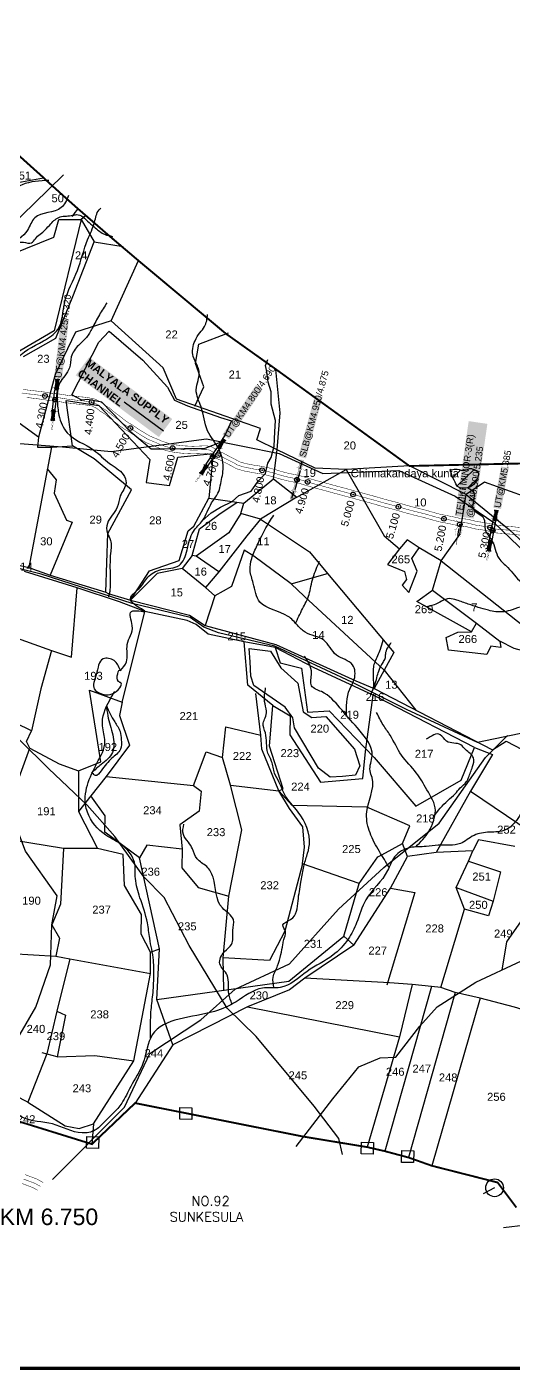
# Model space of a CAD drawing. Header units: inches. Extents: x 198573 to 203005, y 1622290 to 1626765.
# Drawn here: x 200440 to 201473, y 1622290 to 1625143 of the extents above; entities that cross this region are included whole.
import ezdxf
from ezdxf import colors
from ezdxf.entities.mleader import LeaderData, LeaderLine
from ezdxf.enums import TextEntityAlignment as Align
from ezdxf.math import Vec2, Vec3

# ---------------------------------------------------------------- set-up
doc = ezdxf.new("R2010")
doc.units = ezdxf.units.IN
doc.header["$LTSCALE"] = 15
doc.header["$MEASUREMENT"] = 0
doc.header["$PDMODE"] = 32
doc.header["$PDSIZE"] = 10
doc.linetypes.add('ACAD_ISO02W100', pattern=[15, 12, -3])
doc.linetypes.add('HIDDEN2', pattern=[0.1875, 0.125, -0.0625])
for name, color, linetype in [('CANAL1', 7, 'Continuous'), ('CHANAGE', 1, 'Continuous'), ('HILLS', 3, 'Continuous'), ('PLOT', 7, 'Continuous'), ('PLOT NO', 7, 'Continuous'), ('POINT', 2, 'Continuous'), ('RE REMARKS', 7, 'Continuous'), ('ROAD', 1, 'Continuous'), ('STREAM', 4, 'Continuous'), ('STRUCTURE', 5, 'Continuous'), ('TEXT', 1, 'Continuous'), ('text2', 7, 'Continuous'), ('VILLAGE BOUNDARY', 5, 'Continuous'), ('VILLAGE BOUNDARY STONES', 1, 'Continuous'), ('VILLAGE BOUNDRY', 5, 'Continuous'), ('VILLAGE STONES', 240, 'Continuous')]:
    doc.layers.add(name, color=color, linetype=linetype)
doc.styles.add('section', font='romant.shx', dxfattribs={"height": 2})
doc.styles.get("Standard").update_dxf_attribs({"font": 'arial.ttf'})
doc.dimstyles.get("Standard").update_dxf_attribs({"dimtxt": 0.18, "dimasz": 0.18, "dimexe": 0.18, "dimexo": 0.0625, "dimgap": 0.09, "dimtad": 0, "dimtih": 1, "dimtoh": 1, "dimdec": 4, "dimzin": 0, "dimdsep": 46, "dimtxsty": 'Standard', "dimcen": 0.09, "dimadec": 0, "dimazin": 0, "dimtfac": 1, "dimtdec": 4, "dimtofl": 0, "dimtmove": 0, "dimatfit": 3, "dimfxl": 1, "dimtolj": 1, "dimtzin": 0, "dimarcsym": 0})

# ---------------------------------------------------------------- blocks, each defined once
blk = doc.blocks.new('SLB')
at = {"layer": 'STRUCTURE'}
h = blk.add_hatch(dxfattribs=at)
h.set_pattern_fill('DOTS', color=6, scale=20, angle=320.3722, style=0)
h.set_pattern_definition([(320.372247934, (-159.4327, -72.9564), (1.2786241598, 0.5641323054), [0, -1.25])])
h.paths.add_polyline_path([(769699.5, 1706871.1), (769699.5, 1706861.1), (769729.1, 1706861.1), (769732.1, 1706863.1), (769792.1, 1706863.1), (769795.1, 1706861.1), (769824.7, 1706861.1), (769824.7, 1706871.1), (769795.1, 1706871.1), (769792.1, 1706869.1), (769732.1, 1706869.1), (769729.1, 1706871.1)])
at = {"layer": 'STRUCTURE', "color": 6, "linetype": 'ACAD_ISO02W100', "ltscale": 0.5, "const_width": 0.5}
for points in [[(769699.5, 1706871.1), (769729.1, 1706871.1)], [(769699.5, 1706861.1), (769729.1, 1706861.1)], [(769795.1, 1706871.1), (769824.7, 1706871.1)], [(769795.1, 1706861.1), (769824.7, 1706861.1)]]:
    blk.add_lwpolyline(points, dxfattribs=at)
at = {"layer": 'STRUCTURE', "color": 6, "const_width": 0.628}
for points in [[(769726.1, 1706877.1), (769726.1, 1706873.1), (769732.1, 1706869.1), (769792.1, 1706869.1), (769798.1, 1706873.1), (769798.1, 1706877.1)], [(769726.1, 1706855.1), (769726.1, 1706859.1), (769732.1, 1706863.1), (769792.1, 1706863.1), (769798.1, 1706859.1), (769798.1, 1706855.1)]]:
    blk.add_lwpolyline(points, dxfattribs=at)
at = {"layer": 'STRUCTURE', "color": 6}
blk.add_lwpolyline([(769732.1, 1706863.1), (769792.1, 1706863.1)], dxfattribs=at)
blk.add_lwpolyline([(769732.1, 1706863.1), (769792.1, 1706863.1)], dxfattribs=at)
at = {"layer": 'STRUCTURE', "color": 0}
blk.add_circle((769762.1, 1706866.1), 1.24, dxfattribs=at)
for points in [[(769703.8, 1706866), (769726.7, 1706866)], [(769818.6, 1706865.8), (769795.7, 1706865.8)]]:
    blk.add_leader(points, dimstyle='Standard', override={"dimasz": 10, "dimgap": 0.09, "dimtad": 0}, dxfattribs=at)
blk = doc.blocks.new('UT')
at = {"layer": 'STRUCTURE'}
h = blk.add_hatch(dxfattribs=at)
h.set_pattern_fill('DASH', color=150, scale=8, angle=-39.6278, style=0)
h.set_pattern_definition([(320.372247933, (-4370.464, -6260.8811), (1.40800153113, 0.132407282), [1, -1])])
h.paths.add_polyline_path([(765163, 1700681.9), (765165.6, 1700680.6), (765167.2, 1700680.3), (765169.1, 1700680), (765172.4, 1700679.6), (765176.4, 1700679.3), (765179.5, 1700679.5), (765183.1, 1700679.9), (765187.7, 1700680.9), (765188.9, 1700681.2), (765193.1, 1700682.2), (765196.1, 1700680.2), (765196.1, 1700672.2), (765193.1, 1700670.2), (765190.5, 1700670.8), (765188.1, 1700671.3), (765185.5, 1700671.8), (765183.6, 1700672.1), (765181, 1700672.5), (765180.3, 1700672.5), (765178.5, 1700672.6), (765176.7, 1700672.6), (765174.6, 1700672.5), (765172.5, 1700672.3), (765170.4, 1700672), (765168.5, 1700671.7), (765166.1, 1700671.2), (765165, 1700670.8), (765163, 1700669.7)])
h.paths.add_polyline_path([(765259.1, 1700682.2), (765256.1, 1700680.2), (765256.1, 1700672.2), (765259.1, 1700670.2), (765261.9, 1700671), (765264.4, 1700671.6), (765266.4, 1700672), (765269.1, 1700672.5), (765272.7, 1700673), (765276.1, 1700673.1), (765278.6, 1700672.9), (765281.2, 1700672.7), (765283.9, 1700672.3), (765286.4, 1700671.9), (765288, 1700671.3), (765289.2, 1700670.6), (765289.1, 1700682.7), (765287.6, 1700681.8), (765285.7, 1700681.2), (765283, 1700680.7), (765281.2, 1700680.4), (765276.7, 1700679.9), (765272.7, 1700679.9), (765268.7, 1700680.3), (765264.8, 1700681), (765261.2, 1700681.7)])
at = {"layer": 'STRUCTURE', "color": 150, "const_width": 0.628}
for points in [[(765190.1, 1700688.2), (765190.1, 1700684.2), (765196.1, 1700680.2), (765256.1, 1700680.2), (765262.1, 1700684.2), (765262.1, 1700688.2)], [(765190.1, 1700664.2), (765190.1, 1700668.2), (765196.1, 1700672.2), (765256.1, 1700672.2), (765262.1, 1700668.2), (765262.1, 1700664.2)]]:
    blk.add_lwpolyline(points, dxfattribs=at)
at = {"layer": 'STRUCTURE', "color": 150}
for points in [[(765196.1, 1700680.2), (765256.1, 1700680.2)], [(765196.1, 1700672.2), (765256.1, 1700672.2)], [(765196.1, 1700672.2), (765256.1, 1700672.2)]]:
    blk.add_lwpolyline(points, dxfattribs=at)
at = {"layer": 'STRUCTURE', "color": 0}
blk.add_circle((765226.1, 1700676.2), 1.89, dxfattribs=at)
at = {"layer": 'STRUCTURE', "color": 150}
for points in [[(765163, 1700681.9), (765164.4, 1700681.1), (765167.9, 1700680.2), (765171.2, 1700679.8), (765176.1, 1700679.4), (765184.7, 1700680.3), (765193.1, 1700682.2)], [(765163, 1700669.7), (765164.3, 1700670.6), (765167.8, 1700671.6), (765171.2, 1700672.1), (765176, 1700672.6), (765184.7, 1700672), (765193.1, 1700670.2)], [(765289.1, 1700682.7), (765287.8, 1700681.9), (765284.3, 1700680.9), (765280.9, 1700680.4), (765276.1, 1700679.8), (765267.4, 1700680.5), (765259.1, 1700682.2)], [(765289.2, 1700670.6), (765287.8, 1700671.4), (765284.2, 1700672.3), (765280.9, 1700672.7), (765276.1, 1700673.1), (765267.4, 1700672.2), (765259.1, 1700670.2)]]:
    blk.add_spline(points, degree=3, dxfattribs=at)
at = {"layer": 'STRUCTURE', "color": 0}
blk.add_text('STREAM', height=5, dxfattribs=at).set_placement((765148.2, 1700675.8), align=Align.MIDDLE_CENTER)
for points in [[(765190.9, 1700676), (765164.2, 1700675.8)], [(765289.3, 1700676.7), (765265.4, 1700676.4)]]:
    blk.add_leader(points, dimstyle='Standard', override={"dimasz": 10, "dimgap": 0.09, "dimtad": 0}, dxfattribs=at)
blk = doc.blocks.new('OT')
at = {"layer": 'STRUCTURE', "color": 190}
for points, const_width in [([(769751.4, 1706595.8), (769729.4, 1706595.8)], 0.5), ([(769751.4, 1706579), (769729.4, 1706579)], 0.5), ([(769775.2, 1706601.8), (769775.2, 1706597.8), (769769.2, 1706593.8), (769761.8, 1706593.8), (769754.4, 1706593.8), (769748.4, 1706597.8), (769748.4, 1706601.8)], 0.5), ([(769748.4, 1706573), (769748.4, 1706577), (769754.4, 1706581), (769761.8, 1706581), (769761.8, 1706581), (769761.8, 1706581), (769769.2, 1706581), (769775.2, 1706577), (769775.2, 1706573)], 0.5), ([(769761.8, 1706593.8), (769761.8, 1706581)], 2.5)]:
    blk.add_lwpolyline(points, dxfattribs=dict(at, const_width=const_width))
at = {"layer": 'STRUCTURE', "color": 0}
blk.add_circle((769761.8, 1706587.4), 1.87, dxfattribs=at)
blk.add_leader([(769732.6, 1706587.4), (769753.8, 1706587.4)], dimstyle='Standard', override={"dimasz": 10, "dimgap": 0.09, "dimtad": 0}, dxfattribs=at)

msp = doc.modelspace()

# ---------------------------------------------------------------- hatches: boundary and pattern name
at = {"layer": 'STREAM'}
h = msp.add_hatch(dxfattribs=at)
h.set_pattern_fill('ANSI31', color=256, scale=151.024149, angle=-1.0901)
h.set_pattern_definition([(43.9099, (193735.288, 1624458.895), (-13.092405, 13.600313), [])])
edge = h.paths.add_edge_path()
edge.add_spline(control_points=[(201342.1, 1624202.2), (201346.2, 1624203.1), (201356, 1624205.2), (201370, 1624197.2), (201381.8, 1624207.7), (201389.7, 1624201.2), (201403.5, 1624199.1), (201395.1, 1624172.6), (201377.9, 1624161.5), (201356.6, 1624163.2), (201348.7, 1624177.2), (201335.9, 1624208.4), (201342.1, 1624202.2)], knot_values=[0, 0, 0, 0, 1.226551, 2.943719, 4.204408, 4.84401, 5.731008, 7.842839, 10.41715, 11.97963, 13.238676, 16.017497, 16.017497, 16.017497, 16.017497], degree=3, periodic=0)

# ---------------------------------------------------------------- linework, layer by layer
at = {"layer": 'CANAL1', "color": 200, "const_width": 1}
for points in [[(200431.7, 1624373), (200441.3, 1624371.6), (200448.1, 1624370.9), (200453.3, 1624370.2), (200462.2, 1624369.2), (200478.5, 1624367.1), (200491, 1624364.8), (200509.5, 1624363), (200527, 1624360.2), (200532.3, 1624359.5), (200542.9, 1624358.4), (200550.3, 1624357.4), (200561.1, 1624356.5), (200568.8, 1624355.5), (200574.4, 1624354.4), (200581.4, 1624353.6), (200588.5, 1624350.4), (200596.4, 1624346.7), (200601.6, 1624342.5), (200605.4, 1624339.6), (200614.7, 1624334.1), (200626.1, 1624324.5), (200637.4, 1624316.1), (200646.5, 1624308.7), (200655.8, 1624302.2), (200664.7, 1624297.1), (200678.5, 1624287.7), (200687.2, 1624282.3), (200701, 1624274), (200716, 1624267.8), (200727.1, 1624263), (200736.3, 1624259.8), (200745.2, 1624257.2), (200757.3, 1624254.9), (200774.2, 1624252.9), (200792.6, 1624252), (200802.2, 1624252.3), (200811.6, 1624252.8), (200820.7, 1624253), (200828.3, 1624252.2), (200833.5, 1624250.6), (200837.5, 1624247.9), (200844.2, 1624244), (200849.3, 1624240.9), (200857.3, 1624237.7), (200865, 1624233.4), (200883.9, 1624223.7), (200891.6, 1624219.2), (200898.4, 1624217.3), (200906.6, 1624214.9), (200916, 1624213.4), (200924.2, 1624211.6), (200936.6, 1624209.9), (200950.9, 1624207), (200967, 1624202.9), (200979.7, 1624198.9), (200997.4, 1624194.2), (201007.2, 1624192.5), (201021, 1624189.4), (201047.3, 1624181.5), (201076.4, 1624173.6), (201097.6, 1624167.8), (201123.7, 1624160.8), (201143.9, 1624155.2), (201174.7, 1624147), (201202.5, 1624139), (201226.4, 1624132.8), (201251.3, 1624125.6), (201269.7, 1624120.8), (201289.7, 1624115.8), (201304.7, 1624111.4), (201319, 1624107.5), (201331.7, 1624105.1), (201346.3, 1624102.2), (201360.6, 1624098.9), (201377.4, 1624097), (201396.3, 1624092.2), (201410.1, 1624090.4), (201426.9, 1624087), (201439.7, 1624084), (201459.1, 1624082.3), (201473.4, 1624081.1), (201498.9, 1624078.3)], [(200439.4, 1624355.7), (200446.1, 1624355.1), (200451.2, 1624354.3), (200460.3, 1624353.3), (200476, 1624351.2), (200488.8, 1624348.9), (200507.5, 1624347.1), (200524.6, 1624344.4), (200530.4, 1624343.6), (200541, 1624342.5), (200548.6, 1624341.5), (200559.4, 1624340.5), (200566.2, 1624339.7), (200572, 1624338.5), (200577.1, 1624338), (200581.8, 1624335.8), (200587.9, 1624333), (200591.8, 1624329.8), (200596.4, 1624326.3), (200605.3, 1624321.1), (200616.1, 1624311.9), (200627.6, 1624303.4), (200636.9, 1624295.9), (200647.2, 1624288.6), (200656.3, 1624283.5), (200669.8, 1624274.3), (200678.9, 1624268.7), (200693.8, 1624259.7), (200709.8, 1624253.1), (200721.2, 1624248.1), (200731.4, 1624244.5), (200741.5, 1624241.6), (200754.9, 1624239), (200772.9, 1624237), (200792.4, 1624236), (200802.9, 1624236.3), (200812.2, 1624236.8), (200820.1, 1624237), (200825.1, 1624236.5), (200826.6, 1624236), (200829.1, 1624234.3), (200836, 1624230.3), (200842.1, 1624226.6), (200850.4, 1624223.2), (200857.4, 1624219.3), (200876.2, 1624209.7), (200885.3, 1624204.4), (200894, 1624201.9), (200903, 1624199.3), (200913, 1624197.6), (200921.4, 1624195.8), (200933.9, 1624194.1), (200947.4, 1624191.4), (200962.6, 1624187.5), (200975.2, 1624183.5), (200994, 1624178.6), (201004, 1624176.8), (201017, 1624173.9), (201043, 1624166.1), (201072.2, 1624158.2), (201093.4, 1624152.4), (201119.5, 1624145.4), (201139.7, 1624139.8), (201170.4, 1624131.6), (201198.3, 1624123.5), (201222.1, 1624117.4), (201247, 1624110.1), (201265.7, 1624105.2), (201285.5, 1624100.4), (201300.4, 1624096), (201315.4, 1624091.9), (201328.7, 1624089.4), (201342.9, 1624086.6), (201357.9, 1624083.2), (201374.5, 1624081.2), (201393.3, 1624076.5), (201407.5, 1624074.6), (201423.5, 1624071.4), (201437.1, 1624068.1), (201457.7, 1624066.3), (201471.9, 1624065.2), (201496.9, 1624062.4)], [(200429.7, 1622686.2), (200453, 1622677.4), (200462.8, 1622671.9)], [(200436, 1622705.2), (200461.5, 1622695.6), (200474.7, 1622688.2)]]:
    msp.add_lwpolyline(points, dxfattribs=at)
at = {"layer": 'CANAL1', "color": 1, "linetype": 'HIDDEN2', "ltscale": 4, "const_width": 1}
for points in [[(200429.4, 1624365.2), (200440.4, 1624363.6), (200447.1, 1624363), (200452.3, 1624362.2), (200461.2, 1624361.3), (200477.2, 1624359.2), (200489.9, 1624356.9), (200508.5, 1624355.1), (200525.8, 1624352.3), (200531.3, 1624351.6), (200542, 1624350.4), (200549.4, 1624349.4), (200560.3, 1624348.5), (200567.5, 1624347.6), (200573.2, 1624346.5), (200579.2, 1624345.8), (200585.1, 1624343.1), (200592.1, 1624339.8), (200596.7, 1624336.1), (200600.9, 1624333), (200610, 1624327.6), (200621.1, 1624318.2), (200632.5, 1624309.8), (200641.7, 1624302.3), (200651.5, 1624295.4), (200660.5, 1624290.3), (200674.1, 1624281), (200683, 1624275.5), (200697.4, 1624266.9), (200712.9, 1624260.5), (200724.1, 1624255.5), (200733.9, 1624252.1), (200743.3, 1624249.4), (200756.1, 1624247), (200773.5, 1624244.9), (200792.5, 1624244), (200802.6, 1624244.3), (200811.9, 1624244.8), (200820.4, 1624245), (200826.7, 1624244.3), (200830.1, 1624243.3), (200833.3, 1624241.1), (200840.1, 1624237.2), (200845.7, 1624233.7), (200853.9, 1624230.4), (200861.2, 1624226.3), (200880.1, 1624216.7), (200888.5, 1624211.8), (200896.2, 1624209.6), (200904.8, 1624207.1), (200914.5, 1624205.5), (200922.8, 1624203.7), (200935.3, 1624202), (200949.2, 1624199.2), (200964.8, 1624195.2), (200977.4, 1624191.2), (200995.7, 1624186.4), (201005.6, 1624184.6), (201019, 1624181.6), (201045.1, 1624173.8), (201074.3, 1624165.9), (201095.5, 1624160.1), (201121.6, 1624153.1), (201141.8, 1624147.5), (201172.5, 1624139.3), (201200.4, 1624131.3), (201224.3, 1624125.1), (201249.1, 1624117.8), (201267.7, 1624113), (201287.6, 1624108.1), (201302.5, 1624103.7), (201317.2, 1624099.7), (201330.2, 1624097.3), (201344.6, 1624094.4), (201359.3, 1624091.1), (201375.9, 1624089.1), (201394.8, 1624084.4), (201408.8, 1624082.5), (201425.2, 1624079.2), (201438.4, 1624076), (201458.4, 1624074.3), (201472.6, 1624073.1), (201497.9, 1624070.4)], [(200432.8, 1622695.7), (200457.3, 1622686.5), (200468.7, 1622680.1)]]:
    msp.add_lwpolyline(points, dxfattribs=at)
at = {"layer": 'CANAL1', "color": 1, "linetype": 'HIDDEN2', "ltscale": 4, "const_width": 1, "elevation": 142}
msp.add_lwpolyline([(201360.1, 1624086.2), (201352.3, 1624042.4)], dxfattribs=at)
at = {"layer": 'HILLS'}
for points in [[(200535.7, 1624361.5), (200593.1, 1624473.5), (200615, 1624496.9), (200686.8, 1624434.8), (200738.7, 1624377.5), (200754, 1624350.3), (200781.6, 1624337.7), (200851.8, 1624313), (200875.1, 1624306.4), (200861.8, 1624276.2), (200851.1, 1624259.8), (200818.2, 1624247.5), (200730, 1624246.1), (200704.1, 1624246), (200660.9, 1624282), (200599.2, 1624345.8), (200569, 1624351.3), (200556.9, 1624350.3), (200535.7, 1624361.5)], [(200912.8, 1623822.5), (200957.8, 1623816.8), (200979.7, 1623781.5), (201015.6, 1623748.7), (201027.4, 1623687.7), (201045.7, 1623676.2), (201075.4, 1623678.1), (201136.6, 1623608.4), (201147.5, 1623573), (201138.4, 1623553.2), (201111.1, 1623551), (201084.5, 1623549), (201060.1, 1623568.3), (201009, 1623653.7), (201005.2, 1623675.1), (200989.2, 1623698.2), (200922.3, 1623744.2), (200915.7, 1623763.9), (200914.5, 1623793.9), (200912.8, 1623822.5)]]:
    msp.add_lwpolyline(points, dxfattribs=at)
at = {"layer": 'PLOT'}
for points in [[(200413.2, 1624810.6), (200475.6, 1624822.5)], [(200564.6, 1624741.2), (200555.2, 1624734.1), (200583.2, 1624686.2)], [(199480.6, 1624388.4), (199550.9, 1624344), (199631.7, 1624473.8), (199641, 1624481.8), (199699.5, 1624481.4), (199961, 1624463.7), (199967.7, 1624461.7), (200042.8, 1624460.8), (200208.6, 1624421.2), (200291.8, 1624421.4), (200292.8, 1624452.8), (200243.2, 1624454.8), (200175.6, 1624554.2), (200032.2, 1624682.9), (200099.4, 1624729.9), (200166.5, 1624675.5), (200354.9, 1624678.6), (200408, 1624660), (200497.5, 1624696.5), (200508.3, 1624733.6), (200555.2, 1624734.1)], [(200555.2, 1624734.1), (200498.2, 1624497.1), (200407.4, 1624444.4), (200377, 1624345.2), (200322.4, 1624296.2), (200262.9, 1624304)], [(200433, 1624442.9), (200501.9, 1624481.6), (200538.1, 1624570.5), (200583.2, 1624686.2), (200644.8, 1624676.2)], [(201320.5, 1624008.7), (201359.9, 1624064.7), (201373.5, 1624149.7), (201253.1, 1624210.2), (201118.5, 1624202.4), (201052.7, 1624205.4), (200971.7, 1624244.5), (200928.8, 1624266.1), (200936.7, 1624289.8), (200758.2, 1624352.1), (200729.4, 1624418.5), (200618.9, 1624518.5), (200677.1, 1624646.5)], [(200618.9, 1624518.5), (200543.7, 1624494.7), (200500, 1624404.8), (200465.1, 1624271.1), (200379.2, 1624333.3)], [(200796.7, 1624337.1), (200816.1, 1624378.6), (200798.1, 1624427.7), (200805.8, 1624469.3), (200868.6, 1624493.3)], [(200465.1, 1624271.1), (200463, 1624250), (200492.6, 1624250.3), (200537.3, 1624253), (200523.7, 1624349.1), (200593.3, 1624338.9), (200701.2, 1624224.1), (200693.7, 1624174.8), (200743.1, 1624169), (200761, 1624229.1), (200836.3, 1624237), (200826.6, 1624141.6), (200901.1, 1624131.3), (200964, 1624183.1), (200971.7, 1624244.5), (200978.2, 1624323.2), (200969.5, 1624415.5)], [(199687.8, 1624300.9), (199678.9, 1624268.3), (199670.6, 1624228.9), (199802.5, 1624191.4), (199826.2, 1624188.9), (199821.8, 1624169.6), (199944.4, 1624148.8), (200107.8, 1624102.9), (200272.2, 1624034.5), (200395.4, 1624006), (200444, 1623994.6), (200489.8, 1623978.3), (200607.6, 1623942.2), (200612.8, 1623939.7), (200660.5, 1623925.5), (200785.4, 1623893.5), (200818.9, 1623871.1), (200969.3, 1623831.2), (201139.3, 1623753.8), (201178.3, 1623737.6), (201429.4, 1623607.5), (201458.4, 1623625.9), (201642.2, 1623530)], [(200607.6, 1623942.2), (200612.2, 1624066.5), (200662.6, 1624159.4), (200583, 1624225.6), (200537.3, 1624253)], [(200492.6, 1624250.3), (200444, 1623994.6)], [(200483.1, 1624204.3), (200502.7, 1624181), (200498.2, 1624152.7), (200524.1, 1624095.1), (200536.5, 1624091.2), (200489.8, 1623978.3)], [(200964, 1624183.1), (201013.7, 1624143.9), (201118.5, 1624202.4), (201199.3, 1624062), (201232.1, 1624034.3)], [(201674.3, 1624105.1), (201522.8, 1624136.2), (201412.3, 1624176.1), (201373.5, 1624149.7), (201465.6, 1624074.8), (201547.9, 1623998.4), (201595.2, 1623981.5), (201621.8, 1623992.4)], [(200660.5, 1623925.5), (200700.9, 1623987.8), (200763.6, 1624009.6), (200783, 1624072.2), (200794.7, 1624082.1), (200826.6, 1624141.6)], [(201013.7, 1624143.9), (200936.5, 1624097.1), (200894.7, 1624109.4), (200901.1, 1624131.3)], [(200791.7, 1624020.3), (200806.9, 1624076.9), (200848, 1624107.5), (200886.7, 1624133.2)], [(200894.7, 1624109.4), (200869.5, 1624068), (200799.8, 1624018.8)], [(200936.5, 1624097.1), (200907.7, 1624062.2), (200847.9, 1623985.1), (200819.6, 1623952.4)], [(200936.5, 1624097.1), (201040.4, 1624028), (201079.3, 1623982), (201219.8, 1623814.1), (201199.2, 1623776.7), (201266.5, 1623691.5)], [(201674.3, 1624105.1), (201630.2, 1623996.4), (201565.3, 1623839.6), (201541.2, 1623804.7), (201475.7, 1623822.3), (201445, 1623838.4), (201447, 1623824.6), (201425.8, 1623827.7), (201417.5, 1623809.7), (201335.9, 1623819.2), (201331.1, 1623845.8), (201356.1, 1623857.3), (201385.3, 1623857.6), (201395.4, 1623876.4), (201445, 1623838.4)], [(201320.5, 1624008.7), (201274.1, 1624036.1), (201248.4, 1624053.4), (201232.1, 1624034.3), (201206.3, 1624000.7), (201242.7, 1623985.9), (201247.2, 1623969), (201237.7, 1623957.3), (201252, 1623941.6), (201269.2, 1623986.7), (201258.2, 1624013.9), (201274.1, 1624036.1)], [(201199.2, 1623776.7), (201029.2, 1623933.9), (201001.8, 1623959.6), (200922.1, 1624018.9), (200902, 1624031.2), (200875.3, 1623954.5), (200839.6, 1623934.4), (200818.9, 1623871.1)], [(200847.9, 1623985.1), (200799.8, 1624018.8), (200791.7, 1624020.3), (200770.4, 1623992.7)], [(201302.1, 1623946.2), (201320.5, 1624008.7), (201496, 1623869.8), (201565.3, 1623839.6)], [(201477.1, 1623402.3), (201399.9, 1623416.4), (201387.5, 1623392.6), (201309.6, 1623389.4), (201248.9, 1623380.4), (201238.4, 1623408.6), (201254.2, 1623446.1), (201162.3, 1623485.6), (201003.9, 1623489), (200975.3, 1623520.4), (200985.1, 1623524.7), (200955.8, 1623615.4), (200962.6, 1623701.6), (200909.5, 1623744.8), (200901.8, 1623836.8), (200825.5, 1623852.9), (200800.2, 1623873.7), (200781, 1623881.7), (200690.9, 1623901.2), (200637.1, 1623922), (200546.7, 1623951.7), (200435.1, 1623985.8)], [(200839.6, 1623934.4), (200819.6, 1623952.4), (200770.4, 1623992.7), (200716.7, 1623981.8), (200660.5, 1623925.5)], [(201001.8, 1623959.6), (201079.3, 1623982)], [(200750.1, 1622980.6), (200716.3, 1623076.8), (200721.6, 1623184.5), (200679.7, 1623377.8), (200605.9, 1623432.7), (200606.2, 1623467.2), (200576.2, 1623509.5), (200549.8, 1623476.4), (200590.1, 1623397.8), (200517.9, 1623397.5), (200374.3, 1623421.1), (200412.3, 1623517.6), (200446.5, 1623610.7), (200439.4, 1623625.1), (200450.1, 1623647.5), (200385, 1623679.5), (200350.7, 1623721.4), (200267.6, 1623795.5), (200256.1, 1623792.8), (200214.1, 1623851.4), (199858.5, 1623894.3), (199795, 1623902), (199805.3, 1623955.5)], [(200250.8, 1623904.6), (200492.3, 1623818.4), (200535, 1623804.2), (200546.7, 1623951.7)], [(201385.3, 1623857.6), (201268.9, 1623922.5), (201302.1, 1623946.2), (201395.4, 1623876.4)], [(200446.5, 1623610.7), (200508.8, 1623577.8), (200549.6, 1623562.8), (200597.3, 1623582), (200572.9, 1623733.7), (200642.6, 1623708.3), (200670.7, 1623821.4), (200690.9, 1623901.2)], [(200962.6, 1623701.6), (200999.4, 1623679.6), (200999, 1623639), (201064.3, 1623538.8), (201154.3, 1623546.5), (201159.9, 1623604), (201176, 1623723.6), (201049.3, 1623782.3), (200967.8, 1623825), (200901.8, 1623836.8)], [(200967.8, 1623825), (200978.4, 1623792.2), (201023.8, 1623781), (201036.7, 1623687), (201082.8, 1623690.1), (201178.1, 1623591.1), (201266.5, 1623488), (201363.2, 1623542.9), (201391.4, 1623612.6), (201208, 1623707), (201176, 1623723.6)], [(200492.3, 1623818.4), (200469.8, 1623736.6), (200450.1, 1623647.5)], [(201199.2, 1623776.7), (201178.3, 1623737.6)], [(200608.4, 1623550.9), (200794.2, 1623531.7), (200821, 1623603), (200855.7, 1623590.7), (200862.6, 1623656.2), (200937.2, 1623638.3), (200926.9, 1623727.1)], [(200642.6, 1623708.3), (200636.7, 1623679.9), (200657.9, 1623617), (200608.4, 1623550.9), (200576.2, 1623509.5)], [(200872.7, 1623532.1), (200975.3, 1623520.4), (200939.7, 1623609), (200937.2, 1623638.3)], [(201391.4, 1623612.6), (201429.6, 1623597.6), (201382.7, 1623519.2), (201309.6, 1623389.4)], [(200859, 1623096.7), (200857.6, 1623165.5), (200869.6, 1623296.8), (200896.7, 1623437.6), (200872.7, 1623532.1), (200855.7, 1623590.7)], [(200549.6, 1623562.8), (200549.8, 1623476.4)], [(200794.2, 1623531.7), (200810.4, 1623519.6), (200805.9, 1623476.8), (200765.1, 1623447.8), (200770, 1623396.6), (200769.7, 1623356.8), (200804.2, 1623314.9), (200869.6, 1623296.8)], [(201146.3, 1623323.1), (201025.9, 1623364.9), (201029.8, 1623400.7), (201026.5, 1623443.9), (200998.4, 1623482.4), (200975.3, 1623520.4)], [(201382.7, 1623519.2), (201509.8, 1623433.5), (201573, 1623360), (201642.2, 1623530)], [(200517.9, 1623397.5), (200511.6, 1623279.5), (200493.2, 1623235.7), (200509.7, 1623207.5), (200501.6, 1623168.7)], [(200702.8, 1623177.8), (200683.2, 1623215.8), (200684, 1623257.2), (200647.3, 1623318.8), (200645, 1623385), (200590.1, 1623397.8)], [(200770, 1623396.6), (200695, 1623404.8), (200679.7, 1623377.8)], [(201113.4, 1623211.5), (201146.3, 1623323.1), (201185.9, 1623379.8), (201194.1, 1623384.6), (201238.4, 1623408.6)], [(200716.3, 1623076.8), (200997, 1623115.8), (201113.4, 1623211.5), (201134.8, 1623192.5), (201213.2, 1623313.2), (201248.9, 1623380.4)], [(201319.6, 1623102.4), (201370, 1623269.2), (201352.3, 1623315), (201378.8, 1623370.8), (201387.5, 1623392.6)], [(201378.8, 1623370.8), (201446.5, 1623348.1), (201431.2, 1623285.8), (201421.1, 1623254.6), (201370, 1623269.2)], [(201025.9, 1623364.9), (200988.1, 1623222.4), (200955.5, 1623159.5), (200857.6, 1623165.5)], [(201213.2, 1623313.2), (201264.6, 1623304.1), (201205.2, 1623107.6)], [(201352.3, 1623315), (201431.2, 1623285.8)], [(200406.7, 1623174.4), (200501.6, 1623168.7), (200531.4, 1623163.6), (200702.9, 1623132.3), (200702.8, 1623177.8), (200721.6, 1623184.5)], [(201134.8, 1623192.5), (201031.1, 1623122.3)], [(200531.4, 1623163.6), (200503.8, 1623052.1), (200482.6, 1622961.7), (200442.2, 1622859.2), (200363, 1622899.1)], [(200442.2, 1622859.2), (200521.8, 1622808.9), (200551.5, 1622803.3), (200581.5, 1622813.2), (200667.3, 1622947), (200702.9, 1623132.3)], [(201834.7, 1622944.6), (201789.3, 1622968.5), (201783.9, 1622970.1), (201674.1, 1622999.6), (201604.8, 1623023.4), (201592.3, 1623025.5), (201476.6, 1623060.4), (201403.3, 1623079.6), (201350.5, 1623092.1), (201319.6, 1623102.4), (201299.7, 1623104.4), (201259, 1623108.7), (201210.4, 1623112.5), (201031.1, 1623122.3), (200998.3, 1623097.8), (200909.2, 1623061.4), (200750.1, 1622980.6), (200670.1, 1622857)], [(201259, 1623108.7), (201231.9, 1622997.4), (201163.1, 1622763.5)], [(201299.7, 1623104.4), (201200.6, 1622754.9)], [(201350.5, 1623092.1), (201251.4, 1622741.3)], [(200909.2, 1623061.4), (201231.9, 1622997.4)], [(201403.3, 1623079.6), (201300.5, 1622723.9)], [(200503.8, 1623052.1), (200522.2, 1623044), (200504.2, 1622954.9), (200472.7, 1622963.6)], [(200504.2, 1622954.9), (200584.8, 1622958.4), (200667.3, 1622947)], [(200581.5, 1622813.2), (200578.4, 1622769.8)]]:
    msp.add_lwpolyline(points, dxfattribs=at)
at = {"layer": 'POINT'}
for p in [(200500, 1624351, 143), (200835, 1624230, 144), (201014, 1624181, 145), (201360, 1624086, 146), (201430, 1624073, 147)]:
    msp.add_point(p, dxfattribs=at)
at = {"layer": 'ROAD'}
for points in [[(200517.8, 1624828.9), (200455.8, 1624767.5), (200381.7, 1624697.1), (200336.2, 1624614.3), (200308.6, 1624543.1), (200304.3, 1624407.6), (200287.3, 1624314.1), (200268.7, 1624269.7), (200237.6, 1624235.7), (200165.4, 1624216.8), (200042.3, 1624236), (199967.3, 1624250.1), (199946.5, 1624264.9), (199959.2, 1624311.1), (199901.2, 1624330.8), (199915, 1624353.9)], [(200237.6, 1624235.7), (200256.1, 1624255.8), (200407.2, 1624259.5), (200516.1, 1624250.6), (200619.1, 1624241.1), (200822, 1624267.7), (200976.2, 1624236.9), (201069.2, 1624194.6), (201230.3, 1624200.7), (201350.2, 1624146), (201432.8, 1624090.4), (201520.2, 1624005.6), (201630.8, 1623954.5), (201691, 1623917.8), (201761, 1623865), (201845.3, 1623798.8), (202007.1, 1623723.1)], [(201991, 1623717.6), (201838.4, 1623693.6), (201706.7, 1623668.4), (201578.4, 1623660.3), (201397.4, 1623622.9), (201247.2, 1623693.2), (201130.6, 1623750.7), (200967.3, 1623827.6), (200847.4, 1623856), (200816.1, 1623868.2), (200787, 1623888.6), (200663.9, 1623917.8), (200470.7, 1623980.6), (200321.3, 1624017.8), (200262, 1624032.6), (200111.8, 1624097.1), (199972.1, 1624137.6), (199964.5, 1624141.7)], [(201110.9, 1622747.9), (201103, 1622781.8), (201050.7, 1622850.5), (200927.4, 1622998.2), (200865.9, 1623058.5), (200784.8, 1623191.8), (200731.6, 1623293.8), (200688.4, 1623337.7), (200626.7, 1623423.3), (200567.9, 1623489.5), (200486.3, 1623567.4), (200424.9, 1623627.7)], [(200494.6, 1622695), (200647.4, 1622848.3), (200701.2, 1622962), (200809.5, 1623034), (200883, 1623099.3), (200998.2, 1623152.7), (201102.6, 1623268.9), (201198.4, 1623357.7), (201316.4, 1623451.6), (201414.4, 1623591), (201461.5, 1623637.9)], [(202042.8, 1623534.4), (201935.5, 1623547.6), (201828, 1623499), (201649.4, 1623381.2), (201605.5, 1623332.2), (201522, 1623288.5), (201459.2, 1623199.5), (201449.5, 1623139.5)], [(200405.2, 1622967.8), (200459.1, 1623060.9), (200490.3, 1623150.5), (200493.2, 1623235.7), (200504.6, 1623297.4), (200437.1, 1623392.2), (200405.9, 1623474.8), (200387.6, 1623500.4), (200352.4, 1623519.6)], [(201012.1, 1622764.8), (201090, 1622866.2), (201145.5, 1622934), (201190.7, 1622953.2), (201224.1, 1622954.2), (201274.9, 1623020.6), (201312.3, 1623061.6), (201394.2, 1623114.1), (201491.1, 1623158.8), (201571.8, 1623161.6), (201664, 1623147.3), (201811.9, 1623123.7), (201848.4, 1623117.4), (201905.4, 1623179), (201929.2, 1623211.4), (201980.4, 1623231.2)], [(201453.3, 1622593), (201595.7, 1622609.7), (201695.2, 1622619.4), (201723.9, 1622620.2), (201822.8, 1622670.7), (201873.4, 1622693.1)]]:
    msp.add_lwpolyline(points, dxfattribs=at)
at = {"layer": 'STREAM'}
msp.add_lwpolyline([(200812.4, 1624093.6), (200831.5, 1624110.4), (200851.6, 1624122.9), (200876.5, 1624134.5), (200890.7, 1624147.8), (200916.8, 1624156.4), (200931.7, 1624178.1), (200947.1, 1624194.6), (200952, 1624216.2), (200959.5, 1624228.3), (200965.4, 1624252.6), (200966.8, 1624283), (200968.8, 1624306.5), (200959.2, 1624341.7), (200959.4, 1624367.6), (200953.2, 1624388), (200950, 1624410.6), (200947.2, 1624423.9), (200952.3, 1624436.5)], dxfattribs=at)
for points in [[(200486.9, 1624816.8), (200429.8, 1624807.4), (200408.9, 1624793.3), (200395.7, 1624766.9), (200381, 1624727.5), (200377.6, 1624716.9), (200363.4, 1624690.8), (200356.4, 1624656.1), (200340.3, 1624618.4), (200311.7, 1624580.4), (200299.4, 1624559.2), (200311.2, 1624523.6), (200307.8, 1624483.1), (200298.7, 1624460.1), (200297.5, 1624429.3), (200293.6, 1624396.1), (200290.8, 1624370.3), (200285.3, 1624352.7), (200284.1, 1624321.7), (200239.4, 1624269.4), (200198.5, 1624267.8), (200146.2, 1624276.2), (200058.6, 1624264.5), (200035.7, 1624279.7), (199983.2, 1624304.9), (199952.8, 1624319.9), (199906.7, 1624316.1), (199824, 1624328.5), (199790.8, 1624340.7), (199750.5, 1624327.6), (199700.6, 1624313.7), (199642, 1624312.5), (199563.3, 1624277.3), (199507.1, 1624255.6), (199452.4, 1624285), (199414.7, 1624306.1), (199377.9, 1624312.3), (199364.4, 1624263.8), (199332.1, 1624204.1), (199295, 1624159.5), (199274.8, 1624150.1), (199279, 1624174.6), (199268.4, 1624202.7), (199249.4, 1624230.4), (199239.4, 1624243.6), (199235.5, 1624282.4), (199240.7, 1624308.8), (199214.3, 1624339.5), (199162.6, 1624384.6)], [(200528.9, 1624784.7), (200513.3, 1624759.1), (200456.8, 1624737), (200441.6, 1624711.4), (200404.6, 1624675.5), (200379.3, 1624635.9), (200330.9, 1624550.3), (200318.6, 1624474.6), (200308.4, 1624409.3), (200315.2, 1624373.5), (200297.4, 1624329.5), (200296.1, 1624308.3), (200290.5, 1624291), (200346.6, 1624309.7), (200379.7, 1624336.9), (200399.1, 1624389.8), (200416, 1624434.3), (200475.4, 1624475.9), (200505.6, 1624499.9), (200520.8, 1624559), (200547.6, 1624625.7), (200569.2, 1624690.9), (200584, 1624728.3), (200593.5, 1624754.1), (200597.4, 1624757.8)], [(200406.3, 1624678.8), (200432.9, 1624685.5), (200450, 1624684), (200458.1, 1624692.8), (200478.9, 1624711.6), (200490.9, 1624724.7), (200510.7, 1624739.1), (200537.8, 1624742.6), (200545.4, 1624744.2), (200572.3, 1624727.4), (200585.5, 1624716), (200605.3, 1624702.3), (200622.3, 1624698)], [(200548.6, 1624757.1), (200535.6, 1624740)], [(200610.3, 1624557), (200594.1, 1624531.4), (200578.8, 1624502.8), (200566.8, 1624483.3), (200549.7, 1624466.3), (200534.5, 1624442.3), (200530.5, 1624418.5), (200509.6, 1624385.9), (200504.8, 1624349.5), (200508.3, 1624318), (200525.9, 1624280.5), (200582.5, 1624243.9), (200615.5, 1624215.8), (200645, 1624191.9), (200650.8, 1624174.1), (200638.6, 1624146.7), (200632, 1624122.4), (200611.1, 1624088.3), (200611.2, 1624067.5), (200618, 1624052.2), (200618, 1624024.8), (200617.1, 1623975.3), (200615.3, 1623938.8), (200613.7, 1623931.8)], [(200638.9, 1623775.7), (200651.6, 1623794.1), (200653.5, 1623831.1), (200664.2, 1623871.1), (200662.4, 1623901.2), (200690.9, 1623901.2), (200660.5, 1623925.5), (200678.7, 1623950), (200697.5, 1623974), (200725.5, 1623990.3), (200763.6, 1623998.9), (200780.6, 1624032.2), (200794, 1624071.3), (200813.7, 1624095), (200832.8, 1624131.8), (200847.7, 1624155.9), (200852, 1624172.7), (200857.4, 1624207.5), (200847.9, 1624246.1), (200824.2, 1624285.1), (200810.2, 1624336.2), (200800, 1624371.9), (200806.2, 1624411.2), (200802.5, 1624422.9), (200793.5, 1624442.6), (200797.5, 1624476.2), (200807.8, 1624493.2), (200817.9, 1624506.5), (200824.2, 1624532)], [(201342.1, 1624202.2), (201354.3, 1624203.5), (201371.5, 1624201.1), (201383.5, 1624205.1), (201389.2, 1624202.3), (201397.5, 1624198.7), (201394.6, 1624177.7), (201373.2, 1624163.1), (201357.6, 1624165.2), (201350.1, 1624175.5), (201342.1, 1624202.2), (201342.7, 1624201.6)], [(201377.5, 1624163.3), (201389.6, 1624154.2), (201388.3, 1624119.6), (201409.7, 1624100.8), (201415, 1624072.6), (201427.8, 1624053.3), (201443, 1624014.3), (201462.5, 1623994.3), (201490.8, 1623964.1), (201511.6, 1623950.8), (201525.5, 1623920.9), (201535.2, 1623902.3), (201575.8, 1623894.5), (201604.8, 1623884.8)], [(201119.7, 1623678.2), (201126.3, 1623736.2), (201135.8, 1623757.1), (201132.3, 1623787.8), (201098.1, 1623808.5), (201071.1, 1623840.1), (201031.7, 1623856.9), (201014.9, 1623872.3), (200995.2, 1623890.8), (200935.4, 1623921.3), (200921.1, 1623961.2), (200914.6, 1623988.9), (200918, 1624013.5), (200929.6, 1624041.8), (200936.9, 1624057.2), (200955.7, 1624091.5), (200965, 1624105.9)], [(201010.5, 1623874.7), (201026.1, 1623907), (201039.8, 1623937.4), (201043.6, 1623954.4), (201054.9, 1623991.3), (201062.2, 1624007.7)], [(201534.8, 1623902.6), (201503.9, 1623910.1), (201494.5, 1623911.2), (201471.6, 1623904.7), (201436.5, 1623900.7), (201420.8, 1623903.8), (201378.1, 1623916.9), (201353.6, 1623925.3), (201337.9, 1623928.4), (201305.4, 1623915.2), (201287.6, 1623910.8)], [(201196.6, 1623839.4), (201190.8, 1623820.4), (201185.5, 1623807), (201179.7, 1623794), (201176.5, 1623782.6), (201176.2, 1623768.5), (201176.4, 1623751), (201175.1, 1623735.4), (201170.9, 1623724.5), (201180.3, 1623747.9), (201184.7, 1623764.3), (201189.5, 1623778.3), (201193.1, 1623786.8), (201198.3, 1623794.7), (201202, 1623803.7), (201202.6, 1623811.2), (201206.9, 1623824.1), (201214.6, 1623835)], [(200638.9, 1623775.7), (200625.4, 1623797), (200602.3, 1623800.7), (200587.5, 1623766.7), (200583.3, 1623737), (200598.8, 1623726.5), (200634.2, 1623734.8), (200640.2, 1623749.2), (200634.5, 1623752.6), (200638.9, 1623775.7), (200639.2, 1623775.1)], [(201210.6, 1623356.9), (201189.2, 1623391.4), (201169.3, 1623430.9), (201162.1, 1623470.7), (201173.6, 1623548.8), (201169.4, 1623563), (201174, 1623594.5), (201142.5, 1623653.8), (201105.5, 1623696.5), (201066, 1623730.9), (201045.1, 1623743.3), (201045.1, 1623770.4), (201030.2, 1623806.3)], [(200964.9, 1623102.7), (200963.4, 1623124.4), (200973, 1623148.7), (200979.7, 1623172.4), (200984.2, 1623193.6), (200986.3, 1623204.5), (200989.7, 1623220.8), (200984.4, 1623235.3), (201000.6, 1623246.6), (201016.4, 1623286.7), (201022.5, 1623326.1), (201027.8, 1623356.1), (201034.9, 1623381.7), (201040.4, 1623406), (201016.9, 1623475.1), (200986.8, 1623514.3), (200976.6, 1623538), (200966.6, 1623557.6), (200960.2, 1623582.8), (200952.4, 1623600.5), (200946.9, 1623643.4), (200942.3, 1623663.9), (200946.6, 1623675.4), (200949.1, 1623689.2), (200945.4, 1623710.2), (200947.5, 1623739)], [(200702.5, 1622994.9), (200703, 1623018.1), (200703.5, 1623046.3), (200707.2, 1623082.3), (200709.9, 1623121.8), (200709.1, 1623160.4), (200701.1, 1623207), (200696.3, 1623239.7), (200680.4, 1623293.3), (200670.8, 1623334), (200668.5, 1623368.6), (200641.5, 1623405.3), (200607.7, 1623426.2), (200568.6, 1623474.9), (200564.2, 1623507.9), (200577.5, 1623555.6), (200588.8, 1623578.7), (200606.1, 1623625.3), (200600.7, 1623658), (200616.2, 1623712.9), (200626.9, 1623731.5)], [(200609, 1623701.5), (200612.1, 1623679.7), (200622.7, 1623638.9), (200622, 1623601.9), (200598.2, 1623576.1), (200577.1, 1623558.7)], [(200609, 1623701.5), (200626.7, 1623666.6), (200638.2, 1623646.1), (200640.8, 1623629.2), (200638.9, 1623608.5), (200620.8, 1623589.5), (200598, 1623562.8), (200585.9, 1623552.6), (200579.1, 1623559.7)], [(201266.7, 1623401.6), (201294.5, 1623434.2), (201303.9, 1623455.6), (201308.4, 1623478.1), (201290.1, 1623522.6), (201267.7, 1623558.6), (201236.3, 1623595.9), (201212, 1623638.5), (201197.3, 1623660.3), (201183.3, 1623686.7)], [(201304.2, 1623465.6), (201334.5, 1623499.6), (201350.1, 1623513.7), (201360.8, 1623526.4), (201374.7, 1623539.7), (201378.8, 1623548.5), (201387.3, 1623571.6), (201389.3, 1623590), (201371.9, 1623608), (201362.5, 1623617.8), (201332.1, 1623625.6), (201318.7, 1623639.5), (201288.8, 1623629.7)], [(201500.3, 1623491.7), (201480.4, 1623457.5), (201457.3, 1623437.2), (201423.6, 1623432.4), (201390.4, 1623425.6), (201361.4, 1623408.4), (201314.4, 1623404.9), (201288.7, 1623401.9), (201255, 1623399.6), (201221.6, 1623380), (201206.7, 1623350.7), (201160.5, 1623288.6), (201140.8, 1623240.2), (201122.9, 1623205.4), (201090.1, 1623171), (201035.6, 1623136.5), (200978.5, 1623102.4), (200940.5, 1623101.1), (200884.6, 1623072.1), (200838.8, 1623051.7), (200706.7, 1623002.2), (200686.8, 1622941.4), (200660.7, 1622892), (200641.7, 1622856.8), (200602.9, 1622815.1), (200584.8, 1622799.2), (200557.4, 1622793.6), (200494.6, 1622812.6), (200431.1, 1622826.6), (200401.9, 1622848.4), (200367.7, 1622869.8), (200342.3, 1622886.1), (200320.7, 1622918.1), (200313.1, 1622959.7), (200301.1, 1622977.2), (200307.1, 1623007.2), (200309.6, 1623036.3), (200299.2, 1623059.7), (200290.3, 1623087.1), (200265.2, 1623116.2), (200242.5, 1623170.5), (200224.5, 1623187.1), (200181.5, 1623217.1), (200152.5, 1623224.5), (200150.3, 1623269.8), (200140.4, 1623296.1), (200134.2, 1623329.8), (200130.2, 1623353.1), (200128.1, 1623376.9), (200126.9, 1623392.2)], [(200876, 1623067.1), (200869.4, 1623089.1), (200868.3, 1623109), (200865.7, 1623128.5), (200850.2, 1623152.7), (200860.2, 1623178.8), (200874.9, 1623194), (200878, 1623223.8), (200878.9, 1623246.6), (200855.5, 1623271.5), (200835.8, 1623336.6), (200822.3, 1623359.3), (200801.7, 1623376.1), (200792.1, 1623396.7), (200783.4, 1623411.3), (200772.8, 1623427.4), (200773.7, 1623449.3)]]:
    msp.add_spline(points, degree=3, dxfattribs=at)
at = {"layer": 'text2', "color": 2}
msp.add_lwpolyline([(201434, 1622677), (201410.1, 1622664.2)], dxfattribs=at)
msp.add_circle((201434, 1622677), 18.8, dxfattribs=at)
at = {"layer": 'text2', "color": 3}
for p in [(200478.4, 1624358.9), (200577.5, 1624346), (200660, 1624290.6), (200749.7, 1624248.2), (200846.5, 1624233.4), (200940, 1624201), (201036.8, 1624176.3), (201133.3, 1624149.9), (201229.7, 1624123.5), (201326.4, 1624098), (201424.5, 1624079.3)]:
    msp.add_point(p, dxfattribs=at)
at = {"layer": 'VILLAGE BOUNDARY', "const_width": 4}
for points in [[(200103.6, 1625162.3), (200183.5, 1625077.1), (200206.7, 1625049.6), (200364.4, 1624915.8), (200370.1, 1624915.7), (200413.2, 1624878.5), (200475.6, 1624822.5), (200481, 1624817.2), (200525, 1624777.5), (200548.3, 1624756.9), (200610.5, 1624703), (200677.1, 1624646.5), (200863.1, 1624491.2), (200969.5, 1624415.5), (201253.1, 1624210.2), (201584.4, 1624217.6)], [(201480.4, 1622635.2), (201440.5, 1622688.3), (201300.5, 1622723.9), (201251.4, 1622741.3), (201200.6, 1622754.9), (201163.1, 1622763.5), (201027, 1622785.9), (200670.1, 1622857), (200578.4, 1622769.8), (200326.4, 1622848)]]:
    msp.add_lwpolyline(points, dxfattribs=at)
at = {"layer": 'VILLAGE BOUNDARY STONES'}
for points in [[(200765.5, 1622847.3), (200790.9, 1622846.8), (200790.4, 1622822), (200765, 1622822.5)], [(200567.6, 1622785.7), (200593, 1622785.2), (200592.5, 1622760.4), (200567.1, 1622760.9)], [(201151.3, 1622773.8), (201176.7, 1622773.3), (201176.2, 1622748.5), (201150.8, 1622749)], [(201236.9, 1622756), (201262.3, 1622755.5), (201261.8, 1622730.7), (201236.4, 1622731.1)]]:
    msp.add_lwpolyline(points, close=True, dxfattribs=at)
at = {"layer": 'VILLAGE BOUNDRY', "const_width": 7}
msp.add_lwpolyline([(198576.9, 1626337.9), (203001.3, 1626337.9), (203001.3, 1622293.3), (198576.9, 1622293.3)], close=True, dxfattribs=at)

# ---------------------------------------------------------------- block references
at = {"layer": 'STRUCTURE', "color": 0, "xscale": 0.7, "yscale": 0.7, "zscale": 0.7}
for name, p, rotation in [('UT', (1320870.7, 954331.5, 143), 83.34470387205089), ('UT', (885635.6, 512832.4, 144), 55.86533553052455), ('SLB', (1213818.8, 792237.5, 145), 74.87386316004614), ('UT', (1270872.3, 875441.1, 147), 79.23273108072596), ('OT', (1278140, 877101.4), 79.52817934072246)]:
    msp.add_blockref(name, p, dxfattribs=dict(at, rotation=rotation))

# ---------------------------------------------------------------- texts
at = {"layer": 'CHANAGE'}
for s, rotation, p in [('4.300', 79.7404, (200475.9, 1624345.2)), ('4.400', 83.7849, (200576, 1624332.1)), ('4.500', 60.4115, (200653.1, 1624278.4)), ('4.600', 79.3498, (200747.1, 1624234.4)), ('4.700', 68.0404, (200841.3, 1624220.4)), ('4.800', 78.4234, (200937.2, 1624187.3)), ('4.900', 73.3352, (201032.8, 1624162.9)), ('5.000', 74.4589, (201129.5, 1624136.4)), ('5.100', 73.7872, (201225.8, 1624110.1)), ('5.200', 79.293, (201323.8, 1624084.2)), ('5.300', 78.424, (201417.9, 1624069.9))]:
    msp.add_text(s, height=16, rotation=rotation, dxfattribs=at).set_placement(p, align=Align.MIDDLE_RIGHT)
at = {"layer": 'PLOT NO'}
for s, p in [('51', (200436, 1624827.2)), ('50', (200505.6, 1624778.9)), ('24', (200555.5, 1624657.6)), ('22', (200747.6, 1624489.6)), ('23', (200475.2, 1624437.9)), ('21', (200882.1, 1624404.5)), ('25', (200769, 1624297.5)), ('20', (201126.3, 1624253.8)), ('19', (201041.1, 1624195.5)), ('Chinnakandaya kunta', (201243.3, 1624194.7)), ('18', (200957.5, 1624137.3)), ('10', (201276.2, 1624132.8)), ('29', (200586.3, 1624096.3)), ('28', (200713.2, 1624094.8)), ('26', (200831.3, 1624083)), ('30', (200481.5, 1624050.2)), ('27', (200782.5, 1624044.5)), ('11', (200942.7, 1624050.1)), ('17', (200860.4, 1624033.9)), ('214', (200432.8, 1623996.7)), ('265', (201234.8, 1624012)), ('16', (200809.5, 1623985.9)), ('15', (200758.6, 1623941.7)), ('269', (201284.2, 1623906)), ('7', (201391, 1623910)), ('12', (201121, 1623883.4)), ('215', (200886.1, 1623848.2)), ('14', (201059.9, 1623851.4)), ('266', (201377.1, 1623842.7)), ('193', (200581.5, 1623764.5)), ('13', (201214.6, 1623745.6)), ('216', (201179.9, 1623719.5)), ('221', (200784.4, 1623679)), ('219', (201125.9, 1623681.8)), ('220', (201062.6, 1623652.4)), ('192', (200612, 1623613.3)), ('222', (200897.5, 1623594.2)), ('223', (200998.9, 1623600.3)), ('217', (201284.3, 1623598.9)), ('224', (201021.6, 1623529.2)), ('191', (200481.5, 1623476.9)), ('234', (200707, 1623479)), ('218', (201287.1, 1623461.5)), ('233', (200842.1, 1623432.5)), ('252', (201459.3, 1623437.7)), ('225', (201129.8, 1623396.6)), ('236', (200703.2, 1623348.5)), ('251', (201406.5, 1623338.1)), ('232', (200956, 1623319.7)), ('226', (201186.7, 1623304.9)), ('190', (200449.9, 1623286.9)), ('250', (201399.5, 1623278.1)), ('237', (200598.9, 1623267.9)), ('235', (200781, 1623232.4)), ('228', (201306.6, 1623227.9)), ('249', (201452.6, 1623217.1)), ('231', (201048.3, 1623195.3)), ('227', (201185.7, 1623180.9)), ('230', (200933.1, 1623085.8)), ('238', (200594.7, 1623045.4)), ('229', (201115.5, 1623065)), ('240', (200459.4, 1623014.6)), ('239', (200501.8, 1622999.2)), ('244', (200710, 1622963)), ('245', (201016, 1622915.9)), ('246', (201222.8, 1622923.5)), ('247', (201279.3, 1622930.2)), ('248', (201335.4, 1622911.4)), ('243', (200557, 1622888.4)), ('256', (201437.9, 1622870.3)), ('242', (200438.4, 1622822.7))]:
    msp.add_text(s, height=17, dxfattribs=at).set_placement(p, align=Align.MIDDLE_CENTER)
at = {"layer": 'STRUCTURE', "color": 5, "attachment_point": 1, "bg_fill": 1, "box_fill_scale": 1.1, "bg_fill_color": 7, "bg_fill_true_color": 16777215, "bg_fill_transparency": 0}
for s, insert, char_height, width, rotation in [('UT@KM4.425/4.320', (200499.5, 1624398.1, 200.2), 14, 124.45, 83.3447), ('{\\fArial|b1|i0|c0|p34;\\C1;MALYALA SUPPLY CHANNEL}', (200572.8, 1624439), 16.64, 216.744, 323.3739), ('UT@KM4.800/4.690', (200857.6, 1624277.1, 201.6), 14, 124.45, 55.8653), ('SLB@KM4.950/4.875', (201018.8, 1624231.4, 203), 14, 132.184, 74.8739), ('TELIKI MINOR-3(R) @KM5.300/5.235', (201351.1, 1624105.5), 14, 200.533, 81.6467), ('UT@KM5.385', (201432.8, 1624122.8, 205.8), 14, 86.386, 79.2327)]:
    msp.add_mtext(s, dxfattribs=dict(at, insert=insert, char_height=char_height, width=width, rotation=rotation))
at = {"layer": 'TEXT', "insert": (200671.2, 1622659), "char_height": 20.137, "width": 326.02, "attachment_point": 1, "style": 'section'}
msp.add_mtext('\\pi118.90155;NO.92 \\P\\pi72.3957;SUNKESULA', dxfattribs=at)

# ---------------------------------------------------------------- leaders
at = {"layer": 'RE REMARKS', "color": 1}
msp.add_leader([(200730.6, 1624284.2, -19), (200646.7, 1624345.7, -19)], dimstyle='Standard', override={"dimasz": 45}, dxfattribs=at)
at = {"layer": 'VILLAGE STONES', "color": 1}
ml = msp.add_multileader_mtext('Standard', dxfattribs=at)
ml.set_content('KM 6.750', color=1)
ml.set_leader_properties()
ml.build(insert=Vec2(0, 0))
ml.multileader.update_dxf_attribs({"dogleg_length": 0.36, "arrow_head_size": 27})
ctx = ml.context
ctx.base_point, ctx.char_height, ctx.arrow_head_size, ctx.landing_gap_size, ctx.plane_origin = Vec3(200382.3, 1622615.1), 35, 27, 0.09, Vec3(201196.5, 1622548.2)
notes = []
notes.append((ctx, [(0, (1, 1, 0), (200361.9, 1622615.1), (1, 0), 20.4, [(0, [(200275.4, 1622739.5)], 0, [])])]))
ctx.mtext.insert, ctx.mtext.flow_direction = Vec3(200382.4, 1622632.9), 5
for ctx, leaders in notes:
    for number, flags, end, landing, length, lines in leaders:
        leader = LeaderData()
        leader.index, (leader.has_last_leader_line, leader.has_dogleg_vector, leader.attachment_direction) = number, flags
        leader.last_leader_point, leader.dogleg_vector, leader.dogleg_length = Vec3(end), Vec3(landing), length
        for number, points, colour, breaks in lines:
            line = LeaderLine()
            line.index, line.vertices, line.color, line.breaks = number, Vec3.list(points), colors.encode_raw_color(colour), breaks
            leader.lines.append(line)
        ctx.leaders.append(leader)

doc.saveas('drawing.dxf')
